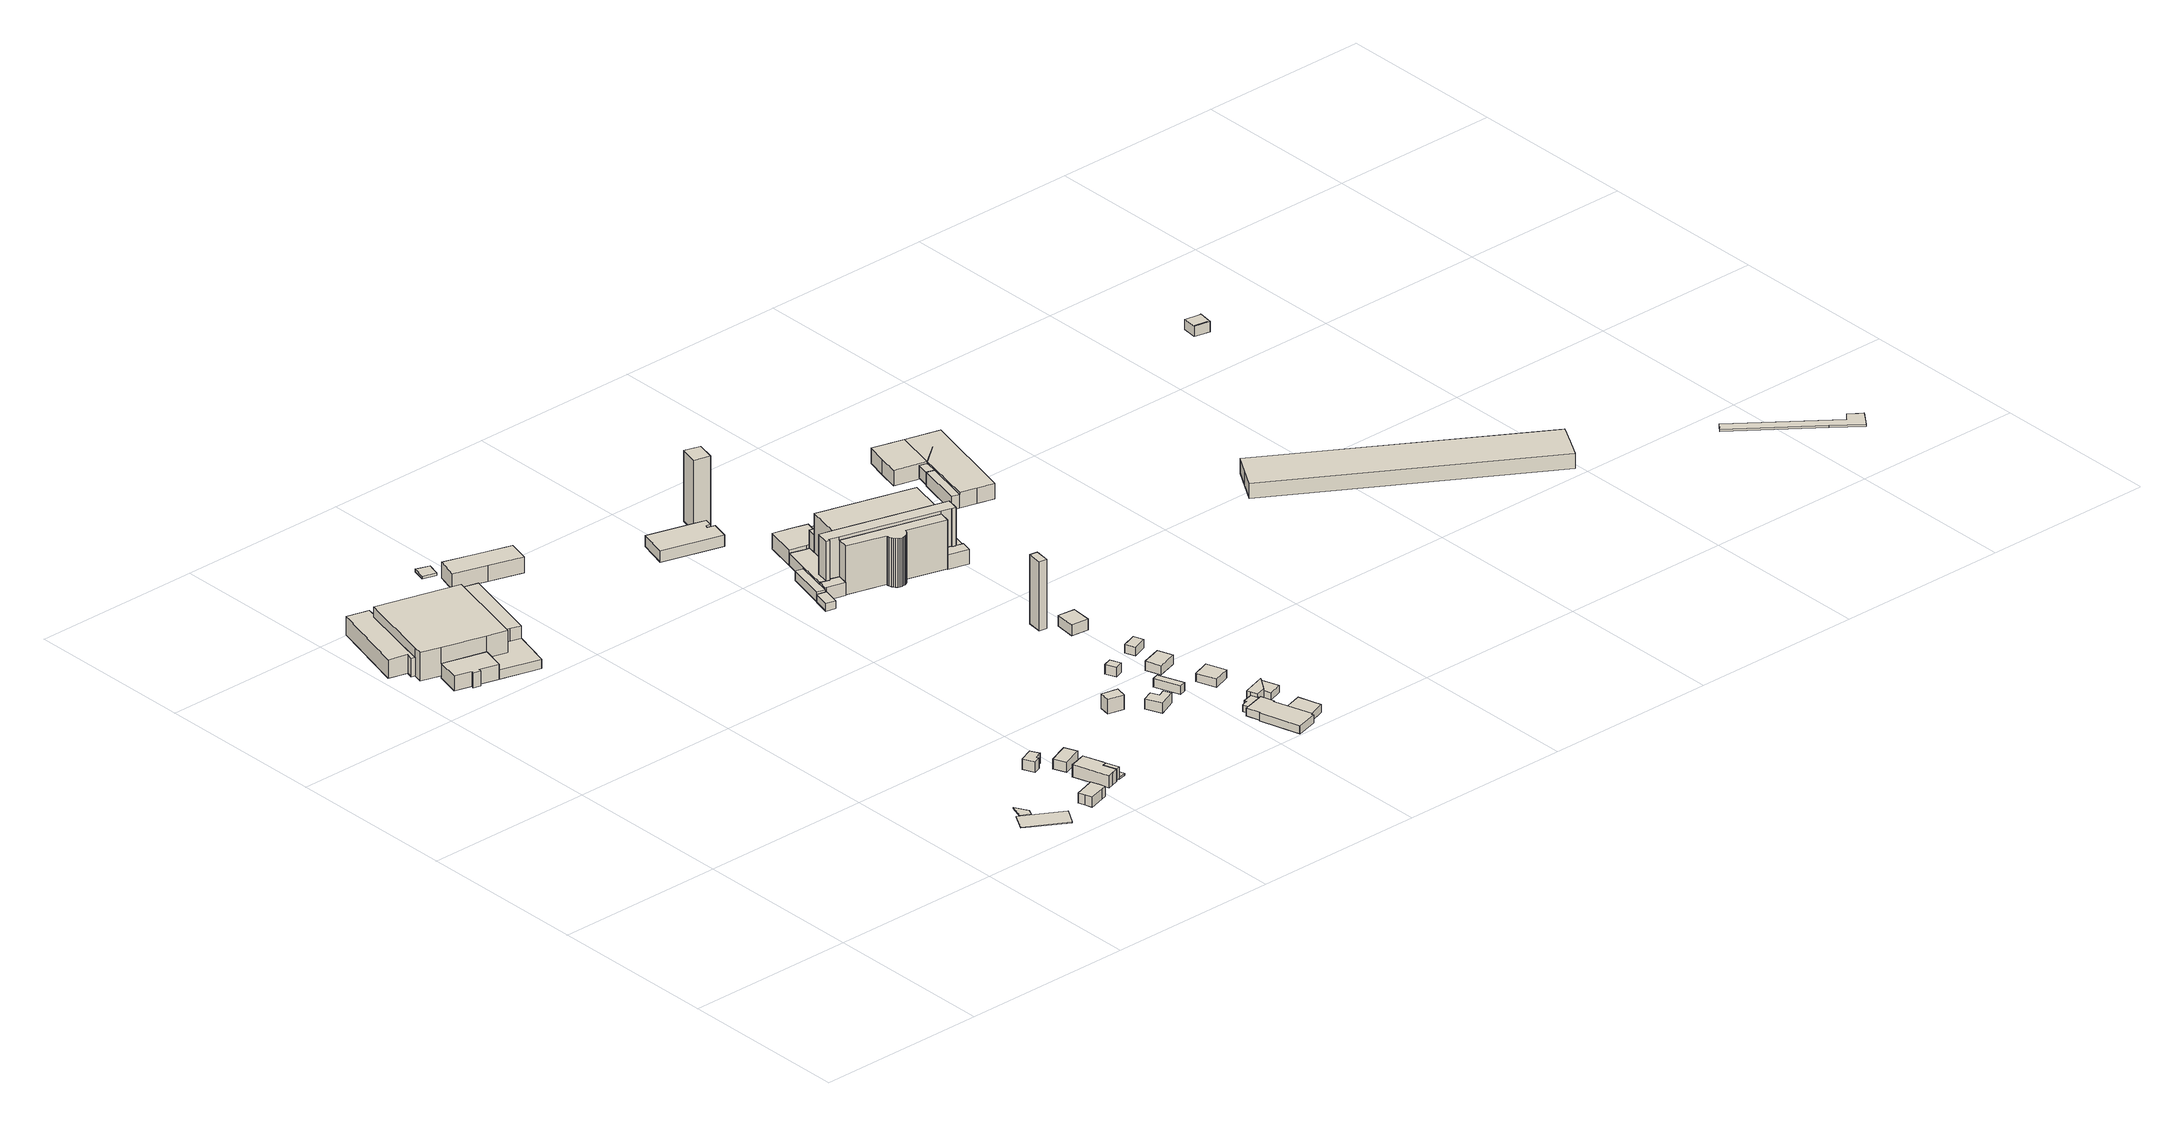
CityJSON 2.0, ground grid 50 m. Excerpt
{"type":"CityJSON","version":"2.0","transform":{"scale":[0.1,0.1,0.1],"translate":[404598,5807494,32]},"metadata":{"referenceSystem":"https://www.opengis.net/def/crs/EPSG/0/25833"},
"CityObjects":{
"building1":{"type":"Building","attributes":{"Gemeindeschluessel":"11000009","function":"31001_1010"},"address":[{"country":"Germany","locality":"Berlin","thoroughfareNumber":"267, 267A, 269, 271, 271A","thoroughfareName":"Regattastraße"}],"children":["building1-1","building1-2","building1-3","building1-4"]},
"building1-1":{"type":"BuildingPart","attributes":{"BezugspunktDach":"2200","measuredHeight":8.45,"storeysAboveGround":2},"parents":["building1"],"geometry":[{"type":"MultiSurface","lod":"1","boundaries":[[[0,1,2,3,4,5,6,7,8,9]],[[10,11,12,13,14,15,16,17,18,19]],[[10,19,9,8]],[[11,10,11,20,21,22,8,7]],[[23,24,20,11,12,11,7,6]],[[13,12,6,5]],[[25,26,27,28,5,4]],[[29,26,4,3]],[[16,15,3,2]],[[17,16,2,1]],[[30,31,1,0]],[[19,18,0,9]],[[22,21,20,11,10]],[[12,11,20,24,23]],[[14,13,28,27,26,25]],[[15,14,26,29]],[[32,18,17,31,30]]]}]},
"building1-2":{"type":"BuildingPart","attributes":{"BezugspunktDach":"2200","measuredHeight":5.98,"storeysAboveGround":2},"parents":["building1"],"geometry":[{"type":"Solid","lod":"1","boundaries":[[[[33,34,35,36,37,27,26,29]],[[14,13,38,39,40,41,42,15]],[[15,29,15,14]],[[13,14,13,27]],[[38,13,27,37]],[[39,38,37,36]],[[40,39,36,35]],[[41,40,35,34]],[[42,41,34,33]],[[15,42,33,29]],[[14,15,29,26]],[[26,27,13,14]]]]}]},
"building1-3":{"type":"BuildingPart","attributes":{"BezugspunktDach":"2200","measuredHeight":5.51,"storeysAboveGround":2},"parents":["building1"],"geometry":[{"type":"Solid","lod":"1","boundaries":[[[[43,44,21,20,24,45,46,47]],[[48,49,12,11,10,50,51,52]],[[48,52,47,46]],[[49,48,46,45]],[[12,49,45,24]],[[50,10,21,44]],[[51,50,44,43]],[[52,51,43,47]],[[11,12,24,20]],[[10,11,20,21]]]]}]},
"building1-4":{"type":"BuildingPart","attributes":{"BezugspunktDach":"2200","measuredHeight":4.33,"storeysAboveGround":2},"parents":["building1"],"geometry":[{"type":"MultiSurface","lod":"1","boundaries":[[[53,54,55,56,57,31,30,58]],[[59,60,61,62,63,64,65,66]],[[59,66,58,30]],[[60,59,67,18,17]],[[61,60,31,57]],[[62,61,57,56]],[[63,62,56,55]],[[64,63,55,54]],[[65,64,54,53]],[[66,65,53,58]],[[17,18,67,30,31]]]}]},
"building2":{"type":"Building","attributes":{"Gemeindeschluessel":"11000009","BezugspunktDach":"2200","function":"51009_1610","measuredHeight":2.78,"storeysAboveGround":0},"address":[{"country":"Germany","locality":"Berlin"}],"geometry":[{"type":"Solid","lod":"1","boundaries":[[[[68,69,70,71,72,73]],[[60,74,75,76,77,61]],[[60,61,73,72]],[[74,60,72,71]],[[75,74,71,70]],[[76,75,70,69]],[[77,76,69,68]],[[61,77,68,73]]]]}]},
"building3":{"type":"Building","attributes":{"Gemeindeschluessel":"11000009","BezugspunktDach":"2200","function":"31001_2000","measuredHeight":0.15,"storeysAboveGround":1},"address":[{"country":"Germany","locality":"Berlin","thoroughfareNumber":"262 (1)","thoroughfareName":"Regattastraße"}],"geometry":[{"type":"Solid","lod":"1","boundaries":[[[[78,79,80,81]],[[82,83,84,85]],[[82,85,81,80]],[[83,82,80,79]],[[84,83,79,78]],[[85,84,78,81]]]]}]},
"building4":{"type":"Building","attributes":{"Gemeindeschluessel":"11000009","BezugspunktDach":"2200","function":"31001_2000","measuredHeight":0.298,"storeysAboveGround":1},"address":[{"country":"Germany","locality":"Berlin","thoroughfareNumber":"262 (3)","thoroughfareName":"Regattastraße"}],"geometry":[{"type":"Solid","lod":"1","boundaries":[[[[86,87,88,89]],[[90,91,92,93]],[[90,93,89,88]],[[91,90,88,87]],[[92,91,87,86]],[[93,92,86,89]]]]}]},
"building5":{"type":"Building","attributes":{"Gemeindeschluessel":"11000009","BezugspunktDach":"2200","function":"31001_1312","measuredHeight":3.33,"storeysAboveGround":1},"address":[{"country":"Germany","locality":"Berlin","thoroughfareNumber":"262 (25)","thoroughfareName":"Regattastraße"}],"geometry":[{"type":"Solid","lod":"1","boundaries":[[[[94,95,96,97,98,99,100]],[[101,102,103,104,105,106,107]],[[101,107,100,99]],[[102,101,99,98]],[[103,102,98,97]],[[104,103,97,96]],[[105,104,96,95]],[[106,105,95,94]],[[107,106,94,100]]]]}]},
"building6":{"type":"Building","attributes":{"Gemeindeschluessel":"11000009","BezugspunktDach":"2200","function":"31001_2000","measuredHeight":3.13,"storeysAboveGround":1},"address":[{"country":"Germany","locality":"Berlin","thoroughfareNumber":"278 (4)","thoroughfareName":"Regattastraße"}],"geometry":[{"type":"Solid","lod":"1","boundaries":[[[[108,109,110,111,112,113]],[[114,115,116,117,118,119]],[[114,119,113,112]],[[115,114,112,111]],[[116,115,111,110]],[[117,116,110,109]],[[118,117,109,108]],[[119,118,108,113]]]]}]},
"building7":{"type":"Building","attributes":{"Gemeindeschluessel":"11000009","BezugspunktDach":"2200","function":"31001_2000","measuredHeight":0.791,"storeysAboveGround":1},"address":[{"country":"Germany","locality":"Berlin","thoroughfareNumber":"273 (1)","thoroughfareName":"Regattastraße"}],"geometry":[{"type":"Solid","lod":"1","boundaries":[[[[120,121,122,123]],[[124,125,126,127]],[[124,127,123,122]],[[125,124,122,121]],[[126,125,121,120]],[[127,126,120,123]]]]}]},
"building8":{"type":"Building","attributes":{"Gemeindeschluessel":"11000009","function":"31001_1312"},"address":[{"country":"Germany","locality":"Berlin","thoroughfareNumber":"262","thoroughfareName":"Regattastraße"}],"children":["building8-1","building8-2"]},
"building8-1":{"type":"BuildingPart","attributes":{"BezugspunktDach":"2200","measuredHeight":3.82,"storeysAboveGround":1},"parents":["building8"],"geometry":[{"type":"Solid","lod":"1","boundaries":[[[[128,129,130,131,132,133,134,135,136]],[[137,138,139,140,141,142,143,144,145]],[[137,145,136,135]],[[138,137,135,134]],[[139,138,134,133]],[[140,139,133,132]],[[141,140,132,131]],[[142,141,131,130]],[[143,142,130,129]],[[144,143,129,128]],[[145,144,128,136]]]]}]},
"building8-2":{"type":"BuildingPart","attributes":{"BezugspunktDach":"2200","measuredHeight":0.597,"storeysAboveGround":1},"parents":["building8"],"geometry":[{"type":"Solid","lod":"1","boundaries":[[[[146,147,148,149,150]],[[151,152,153,140,139]],[[151,139,150,149]],[[152,151,149,148]],[[153,152,148,147]],[[140,153,147,146]],[[139,140,146,150]]]]}]},
"building9":{"type":"Building","attributes":{"Gemeindeschluessel":"11000009","BezugspunktDach":"2200","function":"51009_1610","measuredHeight":3.38,"storeysAboveGround":0},"address":[{"country":"Germany","locality":"Berlin"}],"geometry":[{"type":"Solid","lod":"1","boundaries":[[[[154,155,156,157]],[[158,159,160,161]],[[158,161,157,156]],[[159,158,156,155]],[[160,159,155,154]],[[161,160,154,157]]]]}]},
"building10":{"type":"Building","attributes":{"Gemeindeschluessel":"11000009","BezugspunktDach":"2200","function":"31001_1312","measuredHeight":2.9,"storeysAboveGround":1},"address":[{"country":"Germany","locality":"Berlin","thoroughfareNumber":"262 (24)","thoroughfareName":"Regattastraße"}],"geometry":[{"type":"Solid","lod":"1","boundaries":[[[[162,163,164,165]],[[166,167,168,169]],[[166,169,165,164]],[[167,166,164,163]],[[168,167,163,162]],[[169,168,162,165]]]]}]},
"building11":{"type":"Building","attributes":{"Gemeindeschluessel":"11000009","BezugspunktDach":"2200","function":"31001_2000","measuredHeight":6.42,"storeysAboveGround":1},"address":[{"country":"Germany","locality":"Berlin","thoroughfareNumber":"273","thoroughfareName":"Regattastraße"}],"geometry":[{"type":"Solid","lod":"1","boundaries":[[[[170,171,172,173,174,175]],[[176,177,178,179,180,181]],[[176,181,175,174]],[[177,176,174,173]],[[178,177,173,172]],[[179,178,172,171]],[[180,179,171,170]],[[181,180,170,175]]]]}]},
"building12":{"type":"Building","attributes":{"Gemeindeschluessel":"11000009","BezugspunktDach":"2200","function":"31001_2000","measuredHeight":4.36,"storeysAboveGround":1},"address":[{"country":"Germany","locality":"Berlin","thoroughfareNumber":"262 (23)","thoroughfareName":"Regattastraße"}],"geometry":[{"type":"Solid","lod":"1","boundaries":[[[[182,183,184,185]],[[186,187,188,189]],[[186,189,185,184]],[[187,186,184,183]],[[188,187,183,182]],[[189,188,182,185]]]]}]},
"building13":{"type":"Building","attributes":{"Gemeindeschluessel":"11000009","BezugspunktDach":"2200","function":"31001_1010","measuredHeight":2.33,"storeysAboveGround":1},"address":[{"country":"Germany","locality":"Berlin","thoroughfareNumber":"277 (2)","thoroughfareName":"Regattastraße"}],"geometry":[{"type":"Solid","lod":"1","boundaries":[[[[190,191,192,193,194]],[[195,196,197,198,199]],[[195,199,194,193]],[[196,195,193,192]],[[197,196,192,191]],[[198,197,191,190]],[[199,198,190,194]]]]}]},
"building14":{"type":"Building","attributes":{"Gemeindeschluessel":"11000009","BezugspunktDach":"2200","function":"31001_1312","measuredHeight":3,"storeysAboveGround":1},"address":[{"country":"Germany","locality":"Berlin","thoroughfareNumber":"262 (22)","thoroughfareName":"Regattastraße"}],"geometry":[{"type":"Solid","lod":"1","boundaries":[[[[200,201,202,203,204,205]],[[206,207,208,209,210,211]],[[206,211,205,204]],[[207,206,204,203]],[[208,207,203,202]],[[209,208,202,201]],[[210,209,201,200]],[[211,210,200,205]]]]}]},
"building15":{"type":"Building","attributes":{"Gemeindeschluessel":"11000009","BezugspunktDach":"2200","function":"51009_1610","measuredHeight":3.64,"storeysAboveGround":0},"address":[{"country":"Germany","locality":"Berlin"}],"geometry":[{"type":"Solid","lod":"1","boundaries":[[[[212,213,214,215]],[[216,217,218,219]],[[216,219,215,214]],[[217,216,214,213]],[[218,217,213,212]],[[219,218,212,215]]]]}]},
"building16":{"type":"Building","attributes":{"Gemeindeschluessel":"11000009","BezugspunktDach":"2200","function":"31001_2000","measuredHeight":3.31,"storeysAboveGround":1},"address":[{"country":"Germany","locality":"Berlin","thoroughfareNumber":"277 (4)","thoroughfareName":"Regattastraße"}],"geometry":[{"type":"Solid","lod":"1","boundaries":[[[[220,221,222,223,224,225,226,227,228]],[[229,230,231,232,233,234,235,236,237]],[[229,237,228,227]],[[230,229,227,226]],[[231,230,226,225]],[[232,231,225,224]],[[233,232,224,223]],[[234,233,223,222]],[[235,234,222,221]],[[236,235,221,220]],[[237,236,220,228]]]]}]},
"building17":{"type":"Building","attributes":{"Gemeindeschluessel":"11000009","BezugspunktDach":"2200","function":"31001_2000","measuredHeight":2.79,"storeysAboveGround":1},"address":[{"country":"Germany","locality":"Berlin","thoroughfareNumber":"278 (2)","thoroughfareName":"Regattastraße"}],"geometry":[{"type":"Solid","lod":"1","boundaries":[[[[238,239,240,241]],[[242,243,244,245]],[[242,245,241,240]],[[243,242,240,239]],[[244,243,239,238]],[[245,244,238,241]]]]}]},
"building18":{"type":"Building","attributes":{"Gemeindeschluessel":"11000009","BezugspunktDach":"2200","function":"31001_2000","measuredHeight":2.52,"storeysAboveGround":1},"address":[{"country":"Germany","locality":"Berlin","thoroughfareNumber":"272 (7)","thoroughfareName":"Regattastraße"}],"geometry":[{"type":"Solid","lod":"1","boundaries":[[[[246,247,248,249]],[[250,251,252,253]],[[250,253,249,248]],[[251,250,248,247]],[[252,251,247,246]],[[253,252,246,249]]]]}]},
"building19":{"type":"Building","attributes":{"Gemeindeschluessel":"11000009","function":"31001_2000"},"address":[{"country":"Germany","locality":"Berlin","thoroughfareNumber":"272 (11)","thoroughfareName":"Regattastraße"}],"children":["building19-1","building19-2","building19-3"]},
"building19-1":{"type":"BuildingPart","attributes":{"BezugspunktDach":"2200","measuredHeight":2.81,"storeysAboveGround":1},"parents":["building19"],"geometry":[{"type":"MultiSurface","lod":"1","boundaries":[[[254,255,256,257,258,259,260,261,262,263,264,265,266,267]],[[268,269,270,271,272,273,274,275,276,277,278,279,280,281]],[[268,281,267,266]],[[282,283,266,265]],[[270,284,282,269,265,264]],[[271,270,264,263]],[[272,271,263,262]],[[273,272,262,261]],[[261,285,261,260]],[[275,274,260,259]],[[276,275,259,258]],[[277,276,258,257]],[[278,277,257,256]],[[279,278,256,255]],[[280,279,255,254]],[[281,280,254,267]],[[269,268,283,282]],[[269,282,284,270]],[[274,273,285,261,260]]]}]},
"building19-2":{"type":"BuildingPart","attributes":{"BezugspunktDach":"2200","measuredHeight":2.34,"storeysAboveGround":1},"parents":["building19"],"geometry":[{"type":"Solid","lod":"1","boundaries":[[[[260,286,287,288,261]],[[289,290,291,274,273]],[[289,273,261,288]],[[290,289,288,287]],[[291,290,287,286]],[[274,291,286,260]],[[273,274,260,261]]]]}]},
"building19-3":{"type":"BuildingPart","attributes":{"BezugspunktDach":"2200","measuredHeight":2.09,"storeysAboveGround":1},"parents":["building19"],"geometry":[{"type":"MultiSurface","lod":"1","boundaries":[[[283,284,292,293,294,295,296,297]],[[298,299,300,301,302,270,268,303]],[[298,303,297,296]],[[299,298,296,295]],[[300,299,295,294]],[[301,300,294,293]],[[302,301,293,292]],[[270,302,292,284]],[[303,268,283,297]],[[268,269,282,283]],[[270,284,282,269]]]}]},
"building20":{"type":"Building","attributes":{"Gemeindeschluessel":"11000009","BezugspunktDach":"2200","function":"31001_2000","measuredHeight":21.05,"storeysAboveGround":1},"address":[{"country":"Germany","locality":"Berlin","thoroughfareNumber":"277 (5)","thoroughfareName":"Regattastraße"}],"geometry":[{"type":"Solid","lod":"1","boundaries":[[[[304,305,306,307]],[[308,309,310,311]],[[308,311,307,306]],[[309,308,306,305]],[[310,309,305,304]],[[311,310,304,307]]]]}]},
"building21":{"type":"Building","attributes":{"Gemeindeschluessel":"11000009","BezugspunktDach":"2200","function":"31001_1312","measuredHeight":2.65,"storeysAboveGround":1},"address":[{"country":"Germany","locality":"Berlin","thoroughfareNumber":"272 (6)","thoroughfareName":"Regattastraße"}],"geometry":[{"type":"Solid","lod":"1","boundaries":[[[[312,313,314,315]],[[316,317,318,319]],[[316,319,315,314]],[[317,316,314,313]],[[318,317,313,312]],[[319,318,312,315]]]]}]},
"building22":{"type":"Building","attributes":{"Gemeindeschluessel":"11000009","BezugspunktDach":"2200","function":"31001_1312","measuredHeight":2.53,"storeysAboveGround":1},"address":[{"country":"Germany","locality":"Berlin","thoroughfareNumber":"272 (8)","thoroughfareName":"Regattastraße"}],"geometry":[{"type":"Solid","lod":"1","boundaries":[[[[320,321,322,323]],[[324,325,326,327]],[[324,327,323,322]],[[325,324,322,321]],[[326,325,321,320]],[[327,326,320,323]]]]}]},
"building23":{"type":"Building","attributes":{"Gemeindeschluessel":"11000009","BezugspunktDach":"2200","function":"31001_2000","measuredHeight":20.43,"storeysAboveGround":1},"address":[{"country":"Germany","locality":"Berlin","thoroughfareNumber":"278 (1)","thoroughfareName":"Regattastraße"}],"geometry":[{"type":"Solid","lod":"1","boundaries":[[[[328,329,330,331]],[[332,333,334,335]],[[332,335,331,330]],[[333,332,330,329]],[[334,333,329,328]],[[335,334,328,331]]]]}]},
"building24":{"type":"Building","attributes":{"Gemeindeschluessel":"11000009","function":"31001_1312"},"address":[{"country":"Germany","locality":"Berlin","thoroughfareNumber":"272 (9)","thoroughfareName":"Regattastraße"}],"children":["building24-1","building24-2"]},
"building24-1":{"type":"BuildingPart","attributes":{"BezugspunktDach":"2200","measuredHeight":2.68,"storeysAboveGround":1},"parents":["building24"],"geometry":[{"type":"MultiSurface","lod":"1","boundaries":[[[336,337,338,339,340]],[[341,342,343,344,345]],[[341,345,340,339]],[[342,346,347,339,338]],[[343,342,338,337]],[[344,343,337,336]],[[345,344,336,340]],[[341,347,346,342]]]}]},
"building24-2":{"type":"BuildingPart","attributes":{"BezugspunktDach":"2200","measuredHeight":2.19,"storeysAboveGround":1},"parents":["building24"],"geometry":[{"type":"Solid","lod":"1","boundaries":[[[[348,349,347,346]],[[341,350,351,342]],[[350,341,347,349]],[[351,350,349,348]],[[342,351,348,346]],[[346,347,341,342]]]]}]},
"building25":{"type":"Building","attributes":{"Gemeindeschluessel":"11000009","BezugspunktDach":"2200","function":"31001_2000","measuredHeight":2.52,"storeysAboveGround":1},"address":[{"country":"Germany","locality":"Berlin","thoroughfareNumber":"278 (3)","thoroughfareName":"Regattastraße"}],"geometry":[{"type":"Solid","lod":"1","boundaries":[[[[352,353,354,355]],[[356,357,358,359]],[[356,359,355,354]],[[357,356,354,353]],[[358,357,353,352]],[[359,358,352,355]]]]}]},
"building26":{"type":"Building","attributes":{"Gemeindeschluessel":"11000009","BezugspunktDach":"2200","function":"31001_1312","measuredHeight":3.18,"storeysAboveGround":1},"address":[{"country":"Germany","locality":"Berlin","thoroughfareNumber":"278","thoroughfareName":"Regattastraße"}],"geometry":[{"type":"Solid","lod":"1","boundaries":[[[[360,361,362,363]],[[364,365,366,367]],[[364,367,363,362]],[[365,364,362,361]],[[366,365,361,360]],[[367,366,360,363]]]]}]},
"building27":{"type":"Building","attributes":{"Gemeindeschluessel":"11000009","function":"31001_1010"},"address":[{"country":"Germany","locality":"Berlin","thoroughfareNumber":"277","thoroughfareName":"Regattastraße"}],"children":["building27-1","building27-2","building27-3","building27-4","building27-5","building27-6","building27-7","building27-8","building27-9","building27-10","building27-11","building27-12","building27-13","building27-14"]},
"building27-1":{"type":"BuildingPart","attributes":{"BezugspunktDach":"2200","measuredHeight":15.36,"storeysAboveGround":4},"parents":["building27"],"geometry":[{"type":"MultiSurface","lod":"1","boundaries":[[[368,369,370,371,372,373,374,375,376,377,378,379]],[[380,381,382,383,384,385,386,387,388,389,390,391]],[[380,392,393,391,379,378]],[[394,392,378,377]],[[382,395,396,397,377,376]],[[398,399,376,375]],[[400,398,375,374]],[[401,402,403,374,373]],[[404,402,405,373,372]],[[406,404,372,371]],[[407,408,371,370]],[[389,409,410,411,370,369]],[[390,412,409,369,368]],[[413,412,368,379]],[[391,393,392,380]],[[414,381,380,392,394]],[[381,397,396,395,382]],[[383,382,399,398]],[[384,383,398,400]],[[385,384,415,403,402,401]],[[416,386,385,405,402,404]],[[417,387,386,404,406]],[[388,387,408,407]],[[388,411,410,409,389]],[[389,418,409,412,390]],[[391,390,419,412,413]]]}]},
"building27-2":{"type":"BuildingPart","attributes":{"BezugspunktDach":"2200","measuredHeight":4.23,"storeysAboveGround":4},"parents":["building27"],"geometry":[{"type":"MultiSurface","lod":"1","boundaries":[[[420,421,403,402,404,406,422]],[[423,424,425,426,427,428,429]],[[423,429,422,430,387]],[[424,423,387,386]],[[425,424,386,385,431]],[[426,425,385,384]],[[432,400,426,403,421]],[[428,427,421,420]],[[429,428,420,422]],[[387,430,422,406]],[[386,387,406,404]],[[431,385,386,404,402]],[[384,385,402,403]],[[433,427,426,400,432]]]}]},
"building27-3":{"type":"BuildingPart","attributes":{"BezugspunktDach":"2200","measuredHeight":3.84,"storeysAboveGround":4},"parents":["building27"],"geometry":[{"type":"MultiSurface","lod":"1","boundaries":[[[398,400,432,434,435,436,399]],[[437,438,439,427,426,440,441]],[[438,437,442,443]],[[427,439,434,432]],[[440,426,384,383,398]],[[441,440,398,383,382,399]],[[437,441,399,436]],[[443,442,444,436,435,445]],[[439,438,435,434]],[[426,427,432,400]],[[400,398,383,384]],[[399,382,383,398]]]}]},
"building27-4":{"type":"BuildingPart","attributes":{"BezugspunktDach":"2200","measuredHeight":5,"storeysAboveGround":4},"parents":["building27"],"geometry":[{"type":"MultiSurface","lod":"1","boundaries":[[[446,447,448,449,450,451,452,453]],[[454,455,456,457,458,439,438,459]],[[454,459,453,460,461]],[[457,456,450,449]],[[458,457,449,448]],[[439,458,448,447]],[[438,439,447,446],[438,435,434,439]],[[459,438,443,460]],[[461,460,453,452]],[[455,454,452,451]],[[456,455,451,450]],[[435,438,439,434]],[[460,443,446,453]]]}]},
"building27-5":{"type":"BuildingPart","attributes":{"BezugspunktDach":"2200","measuredHeight":5.76,"storeysAboveGround":4},"parents":["building27"],"geometry":[{"type":"MultiSurface","lod":"1","boundaries":[[[462,463,464,465,466,467,468,469]],[[470,471,472,473,474,475,476,477]],[[470,477,469,468]],[[471,470,468,467]],[[472,471,467,466]],[[473,478,479,472,466,465]],[[474,473,465,480,481,482]],[[475,474,464,481,483,463]],[[484,485,463,462]],[[486,484,476,462,469]],[[472,479,478,473]],[[463,483,481,464]],[[476,475,485,484]],[[477,476,484,486]]]}]},
"building27-6":{"type":"BuildingPart","attributes":{"BezugspunktDach":"2200","measuredHeight":3.62,"storeysAboveGround":4},"parents":["building27"],"geometry":[{"type":"MultiSurface","lod":"1","boundaries":[[[487,488,489,479,478]],[[472,490,491,492,473]],[[490,472,479,489]],[[492,491,493,494]],[[473,492,487,494,480,478]],[[472,473,478,479]],[[491,490,489,488]],[[494,493,488,487]],[[478,480,494,487]]]}]},
"building27-7":{"type":"BuildingPart","attributes":{"BezugspunktDach":"2200","measuredHeight":3.67,"storeysAboveGround":4},"parents":["building27"],"geometry":[{"type":"MultiSurface","lod":"1","boundaries":[[[393,392,394,495,485,486,496,497]],[[498,477,475,499,500,501,502,503]],[[498,503,497,496]],[[477,498,496,486]],[[499,475,485,483,504]],[[500,499,495,504,505]],[[501,500,394,381,380]],[[502,501,392,380,391]],[[475,476,484,485]],[[486,484,476,477]],[[504,483,485,495]],[[505,504,495,394]],[[380,381,394,392]],[[391,380,392,393]],[[503,502,393,497]]]}]},
"building27-8":{"type":"BuildingPart","attributes":{"BezugspunktDach":"2200","measuredHeight":3.79,"storeysAboveGround":4},"parents":["building27"],"geometry":[{"type":"MultiSurface","lod":"1","boundaries":[[[506,507,410,409,412,413,508,509]],[[503,502,510,511,512,513,514,515]],[[503,515,509,508]],[[502,393,497,503,508,413]],[[510,502,391,390]],[[511,510,412,390,389]],[[512,511,409,389,388]],[[513,512,388,516]],[[514,513,507,506]],[[515,514,506,509]],[[503,497,393,502]],[[390,391,413,412]],[[389,390,412,409]],[[388,389,409,410]],[[516,388,410,507]]]}]},
"building27-9":{"type":"BuildingPart","attributes":{"BezugspunktDach":"2200","measuredHeight":8.37,"storeysAboveGround":4},"parents":["building27"],"geometry":[{"type":"MultiSurface","lod":"1","boundaries":[[[517,518,519,520,521,522,523,524]],[[481,480,494,493,525,526,527,528]],[[494,487,478,480,522,521]],[[488,487,521,520]],[[529,530,531,532,520,519]],[[533,530,519,518]],[[481,528,524,523]],[[480,478,487,494]],[[534,493,494,487,488]],[[525,493,532,531,530,529]],[[526,525,530,533]],[[527,526,518,517]],[[528,527,517,524]]]}]},
"building27-10":{"type":"BuildingPart","attributes":{"BezugspunktDach":"2200","measuredHeight":9.33,"storeysAboveGround":4},"parents":["building27"],"geometry":[{"type":"MultiSurface","lod":"1","boundaries":[[[535,536,537,538]],[[483,481,528,504]],[[485,495,504,538,537]],[[481,464,463,483,537,536]],[[524,523,536,535]],[[528,524,528,504]],[[483,504,495,485]],[[483,463,464,481]],[[528,481,523,524]],[[504,528,524,535,538]]]}]},
"building27-11":{"type":"BuildingPart","attributes":{"BezugspunktDach":"2200","measuredHeight":8.37,"storeysAboveGround":4},"parents":["building27"],"geometry":[{"type":"MultiSurface","lod":"1","boundaries":[[[539,540,541,542,518,517]],[[526,461,460,443,442,527]],[[543,533,544,518,542]],[[460,453,452,542,541]],[[446,453,541,540]],[[436,435,540,539]],[[527,442,527,517]],[[526,527,517,518]],[[461,526,544,533,543]],[[461,545,452,453,460]],[[546,443,460,453,446]],[[399,441,437,436]],[[442,443,435,436]],[[527,442,539,517]]]}]},
"building27-12":{"type":"BuildingPart","attributes":{"BezugspunktDach":"2200","measuredHeight":14.37,"storeysAboveGround":4},"parents":["building27"],"geometry":[{"type":"MultiSurface","lod":"1","boundaries":[[[547,548,549,550,551,552,553,554,555,556,557,558,559,560,561,562,563,408,407,564]],[[388,387,430,565,566,567,568,569,570,571,572,573,574,575,576,577,578,579,580,516]],[[410,507,581,564,407]],[[430,422,406,408,563]],[[565,430,563,562]],[[566,565,562,561]],[[567,566,561,560]],[[568,567,560,559]],[[569,568,559,558]],[[570,569,558,557]],[[571,570,557,556]],[[572,571,556,555]],[[573,572,555,554]],[[574,573,554,553]],[[575,574,553,552]],[[576,575,552,551]],[[577,576,551,550]],[[578,577,550,549]],[[579,578,549,548]],[[580,579,548,547]],[[516,580,547,564]],[[582,388,516,581,507,410]],[[583,387,388,584,407,408]],[[387,585,406,422,430]]]}]},
"building27-13":{"type":"BuildingPart","attributes":{"BezugspunktDach":"2200","measuredHeight":15.79,"storeysAboveGround":4},"parents":["building27"],"geometry":[{"type":"MultiSurface","lod":"1","boundaries":[[[395,586,587,396]],[[504,442,588,505]],[[495,394,396,587]],[[539,517,527,517,524,535,538,587,586]],[[399,436,586,395]],[[505,588,382,381]],[[504,505,394,495]],[[528,524,517,527]],[[528,504,538,535,524]],[[589,442,527,517,539]],[[588,442,436,399]],[[381,382,590,395,396]]]}]},
"building27-14":{"type":"BuildingPart","attributes":{"BezugspunktDach":"2200","measuredHeight":4.84,"storeysAboveGround":4},"parents":["building27"],"geometry":[{"type":"MultiSurface","lod":"1","boundaries":[[[530,533,543,591,592,531]],[[490,456,454,593,594,491]],[[490,491,531,592],[490,489,488,491]],[[456,490,592,591]],[[452,451,450,591,543]],[[593,454,461,526,533]],[[594,593,526,525]],[[491,594,530,525,493]],[[489,490,491,488]],[[454,455,451,452]],[[455,456,450,451]],[[543,533,526,461]],[[525,526,533,530]],[[493,525,530,531]]]}]},
"building28":{"type":"Building","attributes":{"Gemeindeschluessel":"11000009","BezugspunktDach":"2200","function":"51009_1610","measuredHeight":3.65,"storeysAboveGround":0},"address":[{"country":"Germany","locality":"Berlin"}],"geometry":[{"type":"Solid","lod":"1","boundaries":[[[[595,596,597,598]],[[599,600,601,602]],[[599,602,598,597]],[[600,599,597,596]],[[601,600,596,595]],[[602,601,595,598]]]]}]},
"building29":{"type":"Building","attributes":{"Gemeindeschluessel":"11000009","function":"31001_2000"},"address":[{"country":"Germany","locality":"Berlin","thoroughfareNumber":"277 (3)","thoroughfareName":"Regattastraße"}],"children":["building29-1","building29-2","building29-3"]},
"building29-1":{"type":"BuildingPart","attributes":{"BezugspunktDach":"2200","measuredHeight":5.11,"storeysAboveGround":1},"parents":["building29"],"geometry":[{"type":"MultiSurface","lod":"1","boundaries":[[[603,604,605,606,607,608,609]],[[610,611,612,613,614,615,616]],[[617,618,609,608]],[[611,610,608,607]],[[612,611,607,606]],[[613,612,606,605]],[[614,613,605,604]],[[615,614,604,603]],[[616,615,603,609]],[[610,616,618,617]]]}]},
"building29-2":{"type":"BuildingPart","attributes":{"BezugspunktDach":"2200","measuredHeight":5.05,"storeysAboveGround":1},"parents":["building29"],"geometry":[{"type":"Solid","lod":"1","boundaries":[[[[607,619,606,620,621,622]],[[623,624,612,625,611,626]],[[623,626,622,621]],[[624,623,621,620]],[[612,624,620,606]],[[625,612,606,619]],[[611,625,619,607]],[[626,611,607,622]]]]}]},
"building29-3":{"type":"BuildingPart","attributes":{"BezugspunktDach":"2200","measuredHeight":4.04,"storeysAboveGround":1},"parents":["building29"],"geometry":[{"type":"Solid","lod":"1","boundaries":[[[[618,617,627,628]],[[629,610,616,630]],[[629,630,628,627]],[[610,629,627,617]],[[630,616,618,628]],[[617,618,616,610]]]]}]},
"building30":{"type":"Building","attributes":{"Gemeindeschluessel":"11000009","BezugspunktDach":"2200","function":"31001_3210","measuredHeight":5.24,"storeysAboveGround":1},"address":[{"country":"Germany","locality":"Berlin","thoroughfareNumber":"1","thoroughfareName":"Sportpromenade"}],"geometry":[{"type":"Solid","lod":"1","boundaries":[[[[631,632,633,634,635,636]],[[637,638,639,640,641,642]],[[637,642,636,635]],[[638,637,635,634]],[[639,638,634,633]],[[640,639,633,632]],[[641,640,632,631]],[[642,641,631,636]]]]}]},
"building31":{"type":"Building","attributes":{"Gemeindeschluessel":"11000009","BezugspunktDach":"2200","function":"31001_2000","measuredHeight":3,"storeysAboveGround":1},"address":[{"country":"Germany","locality":"Berlin","thoroughfareNumber":"1 (1)","thoroughfareName":"Sportpromenade"}],"geometry":[{"type":"Solid","lod":"1","boundaries":[[[[643,644,645,646,647,648]],[[649,650,651,652,653,654]],[[649,654,648,647]],[[650,649,647,646]],[[651,650,646,645]],[[652,651,645,644]],[[653,652,644,643]],[[654,653,643,648]]]]}]},
"building32":{"type":"Building","attributes":{"Gemeindeschluessel":"11000009","BezugspunktDach":"2200","function":"51009_1610","measuredHeight":3,"storeysAboveGround":0},"address":[{"country":"Germany","locality":"Berlin"}],"geometry":[{"type":"Solid","lod":"1","boundaries":[[[[655,645,646,656]],[[650,651,657,658]],[[650,658,656,646]],[[651,650,646,645]],[[657,651,645,655]],[[658,657,655,656]]]]}]},
"building33":{"type":"Building","attributes":{"Gemeindeschluessel":"11000009","BezugspunktDach":"2200","function":"51009_1610","measuredHeight":0.582,"storeysAboveGround":0},"address":[{"country":"Germany","locality":"Berlin"}],"geometry":[{"type":"Solid","lod":"1","boundaries":[[[[659,660,661,662,663,664,665]],[[666,667,668,669,670,671,672]],[[666,672,665,664]],[[667,666,664,663]],[[668,667,663,662]],[[669,668,662,661]],[[670,669,661,660]],[[671,670,660,659]],[[672,671,659,665]]]]}]}
},
"vertices":[
[113,1663,105],[238,1629,105],[296,1613,105],[309,1660,105],[363,1865,105],[358,1867,105],[126,1929,105],[120,1930,105],[62,1706,105],[55,1679,105],[62,1706,21],[120,1930,21],[126,1929,21],[358,1867,21],[363,1865,21],[309,1660,21],[296,1613,21],[238,1629,21],[113,1663,21],[55,1679,21],[120,1930,76],[62,1706,76],[62,1706,55],[126,1929,53],[126,1929,76],[363,1865,49],[363,1865,77],[358,1867,77],[358,1867,49],[309,1660,77],[113,1663,58],[238,1629,58],[113,1663,41],
[339,1652,77],[369,1643,77],[431,1876,77],[401,1884,77],[365,1893,77],[365,1893,21],[401,1884,21],[431,1876,21],[369,1643,21],[339,1652,21],
[58,1729,76],[52,1709,76],[133,1961,76],[69,1978,76],[3,1744,76],[69,1978,21],[133,1961,21],[52,1709,21],[58,1729,21],[3,1744,21],
[144,1580,58],[141,1571,58],[162,1566,58],[164,1575,58],[219,1560,58],[94,1593,58],[113,1663,14],[238,1629,14],[219,1560,14],[164,1575,14],[162,1566,14],[141,1571,14],[144,1580,14],[94,1593,14],[113,1663,29],
[336,1528,41],[369,1643,41],[309,1660,41],[296,1613,41],[238,1629,41],[219,1560,41],[296,1613,14],[309,1660,14],[369,1643,14],[336,1528,14],
[825,43,17],[855,93,17],[738,161,17],[709,112,17],[738,161,15],[855,93,15],[825,43,15],[709,112,15],
[776,146,15],[784,163,15],[764,202,15],[749,160,15],[764,202,12],[784,163,12],[776,146,12],[749,160,12],
[909,87,45],[915,67,45],[962,82,45],[976,86,45],[970,106,45],[963,127,45],[902,107,45],[963,127,15],[970,106,15],[976,86,15],[962,82,15],[915,67,15],[909,87,15],[902,107,15],
[927,299,43],[947,307,43],[944,315,43],[966,324,43],[953,350,43],[913,333,43],[953,350,12],[966,324,12],[944,315,12],[947,307,12],[927,299,12],[913,333,12],
[450,2056,21],[461,2094,21],[422,2107,21],[411,2069,21],[422,2107,13],[461,2094,13],[450,2056,13],[411,2069,13],
[1014,113,49],[1032,119,49],[1050,125,49],[1038,163,49],[1051,167,49],[1049,175,49],[1031,233,49],[1000,223,49],[982,218,49],[1000,223,13],[1031,233,13],[1049,175,13],[1051,167,13],[1038,163,13],[1050,125,13],[1032,119,13],[1014,113,13],[982,218,13],
[1051,167,19],[1063,129,19],[1086,135,19],[1071,181,19],[1049,175,19],[1071,181,13],[1086,135,13],[1063,129,13],
[1050,125,50],[1063,129,50],[1051,167,50],[1038,163,50],[1051,167,16],[1063,129,16],[1050,125,16],[1038,163,16],
[990,248,39],[1049,272,39],[1034,309,39],[975,285,39],[1034,309,10],[1049,272,10],[990,248,10],[975,285,10],
[520,1937,68],[617,1908,68],[634,1970,68],[538,2000,68],[442,2029,68],[423,1967,68],[442,2029,21],[538,2000,21],[634,1970,21],[617,1908,21],[520,1937,21],[423,1967,21],
[1313,390,51],[1320,422,51],[1272,432,51],[1266,400,51],[1272,432,8],[1320,422,8],[1313,390,8],[1266,400,8],
[1088,1241,45],[1100,1290,45],[1097,1291,45],[1073,1297,45],[1060,1248,45],[1073,1297,22],[1097,1291,22],[1100,1290,22],[1088,1241,22],[1060,1248,22],
[1377,314,34],[1429,336,34],[1420,359,34],[1399,350,34],[1389,374,34],[1358,361,34],[1389,374,4],[1399,350,4],[1420,359,4],[1429,336,4],[1377,314,4],[1358,361,4],
[1097,1291,52],[1126,1408,52],[1104,1414,52],[1073,1297,52],[1104,1414,23],[1126,1408,23],[1097,1291,23],[1073,1297,23],
[1087,1666,54],[1101,1718,54],[1079,1724,54],[1082,1733,54],[1096,1730,54],[1102,1752,54],[1066,1762,54],[935,1799,54],[911,1715,54],[935,1799,21],[1066,1762,21],[1102,1752,21],[1096,1730,21],[1082,1733,21],[1079,1724,21],[1101,1718,21],[1087,1666,21],[911,1715,21],
[1411,528,33],[1435,537,33],[1423,568,33],[1398,558,33],[1423,568,5],[1435,537,5],[1411,528,5],[1398,558,5],
[1474,352,30],[1493,359,30],[1466,434,30],[1447,427,30],[1466,434,5],[1493,359,5],[1474,352,5],[1447,427,5],
[1538,120,28],[1535,119,28],[1568,2,28],[1568,1,28],[1631,19,28],[1629,27,28],[1634,29,28],[1613,99,28],[1601,140,28],[1604,141,28],[1593,179,28],[1558,169,28],[1539,164,28],[1527,161,28],[1539,164,5],[1558,169,5],[1593,179,5],[1604,141,5],[1601,140,5],[1613,99,5],[1634,29,5],[1629,27,5],[1631,19,5],[1568,1,5],[1568,2,5],[1535,119,5],[1538,120,5],[1527,161,5],[1558,169,25],[1539,164,25],[1593,179,25],[1613,99,24],
[1681,46,28],[1674,69,28],[1662,113,28],[1662,113,5],[1674,69,5],[1681,46,5],
[1591,186,25],[1588,185,25],[1581,204,25],[1552,196,25],[1553,189,25],[1534,183,25],[1553,189,5],[1552,196,5],[1581,204,5],[1588,185,5],[1591,186,5],[1534,183,5],
[1126,1763,230],[1140,1817,230],[1095,1830,230],[1080,1776,230],[1095,1830,20],[1140,1817,20],[1126,1763,20],[1080,1776,20],
[1499,456,35],[1558,475,35],[1543,519,35],[1484,500,35],[1543,519,8],[1558,475,8],[1499,456,8],[1484,500,8],
[1559,310,36],[1609,328,36],[1589,385,36],[1539,367,36],[1589,385,11],[1609,328,11],[1559,310,11],[1539,367,11],
[1435,822,215],[1441,865,215],[1419,868,215],[1413,825,215],[1419,868,10],[1441,865,10],[1435,822,10],[1413,825,10],
[1581,204,35],[1588,185,35],[1616,194,35],[1646,239,35],[1577,216,35],[1646,239,9],[1616,194,9],[1588,185,9],[1581,204,9],[1577,216,9],[1616,194,30],[1646,239,30],
[1623,173,30],[1663,187,30],[1663,187,9],[1623,173,9],
[1511,567,36],[1554,583,36],[1544,612,36],[1500,596,36],[1544,612,11],[1554,583,11],[1511,567,11],[1500,596,11],
[1508,745,43],[1514,804,43],[1464,810,43],[1457,751,43],[1464,810,11],[1514,804,11],[1508,745,11],[1457,751,11],
[1132,1313,175],[1133,1318,175],[1161,1310,175],[1443,1235,175],[1471,1227,175],[1471,1224,175],[1482,1221,175],[1491,1258,175],[1453,1268,175],[1171,1345,175],[1132,1355,175],[1122,1316,175],[1132,1355,22],[1171,1345,22],[1453,1268,22],[1491,1258,22],[1482,1221,22],[1471,1224,22],[1471,1227,22],[1443,1235,22],[1161,1310,22],[1133,1318,22],[1132,1313,22],[1122,1316,22],[1132,1355,57],[1122,1316,57],[1171,1345,57],[1453,1268,173],[1171,1345,173],[1171,1345,113],[1491,1258,59],[1453,1268,59],[1482,1221,59],[1471,1224,35],[1471,1224,63],[1482,1221,63],[1471,1227,63],[1471,1224,27],[1443,1235,63],[1161,1310,166],[1443,1235,166],[1133,1318,58],[1161,1310,58],[1161,1310,35],[1132,1313,58],[1122,1316,58],[1171,1345,39],[1482,1221,40],[1471,1227,27],[1443,1235,46],[1133,1318,31],[1132,1313,39],
[1493,1183,63],[1502,1215,63],[1434,1200,63],[1443,1235,20],[1471,1227,20],[1471,1224,20],[1482,1221,20],[1502,1215,20],[1493,1183,20],[1434,1200,20],[1434,1200,22],[1471,1224,41],[1502,1215,59],[1502,1215,42],
[1546,1376,59],[1486,1394,59],[1478,1366,59],[1478,1366,20],[1486,1394,20],[1546,1376,20],[1491,1258,20],[1453,1268,20],[1478,1366,21],[1486,1394,21],[1478,1366,43],[1486,1394,42],
[1486,1394,65],[1546,1376,65],[1558,1422,65],[1570,1467,65],[1478,1492,65],[1466,1447,65],[1457,1415,65],[1454,1403,65],[1457,1415,20],[1466,1447,20],[1478,1492,20],[1570,1467,20],[1558,1422,20],[1454,1403,20],[1454,1403,21],[1457,1415,21],
[1194,1470,67],[1201,1469,67],[1243,1457,67],[1247,1472,67],[1268,1548,67],[1219,1562,67],[1169,1575,67],[1146,1484,67],[1169,1575,20],[1219,1562,20],[1268,1548,20],[1247,1472,20],[1243,1457,20],[1201,1469,20],[1194,1470,20],[1146,1484,20],[1247,1472,57],[1268,1548,57],[1247,1472,21],[1243,1457,21],[1243,1457,49],[1201,1469,21],[1194,1470,57],[1201,1469,57],[1146,1484,57],
[1269,1466,57],[1272,1479,57],[1289,1543,57],[1289,1543,20],[1272,1479,20],[1269,1466,20],[1272,1479,21],[1269,1466,21],
[1195,1443,57],[1126,1408,57],[1105,1322,57],[1126,1408,20],[1195,1443,20],[1171,1345,20],[1132,1355,20],[1122,1316,20],[1105,1322,20],[1195,1443,21],[1171,1345,21],
[1100,1290,58],[1153,1276,58],[1105,1322,58],[1097,1291,58],[1132,1313,20],[1133,1318,20],[1161,1310,20],[1153,1276,20],[1100,1290,20],[1097,1291,20],[1153,1276,22],
[1422,1381,105],[1433,1422,105],[1436,1433,105],[1272,1479,105],[1269,1466,105],[1247,1472,105],[1243,1457,105],[1236,1431,105],[1436,1433,21],[1433,1422,21],[1422,1381,21],[1236,1431,21],[1436,1433,45],[1436,1433,69],[1272,1479,69],[1272,1479,24],[1433,1422,69],[1272,1479,29],
[1236,1431,110],[1243,1457,110],[1201,1469,110],[1195,1443,110],
[1478,1366,105],[1486,1394,105],[1454,1403,105],[1457,1415,105],[1457,1415,69],[1433,1422,32],[1457,1415,52],[1486,1394,62],
[1266,1245,166],[1265,1240,166],[1265,1234,166],[1267,1228,166],[1270,1223,166],[1273,1219,166],[1278,1215,166],[1283,1213,166],[1289,1211,166],[1294,1211,166],[1300,1212,166],[1305,1214,166],[1310,1218,166],[1314,1222,166],[1317,1227,166],[1319,1232,166],[1434,1200,166],[1153,1276,166],[1319,1232,22],[1317,1227,22],[1314,1222,22],[1310,1218,22],[1305,1214,22],[1300,1212,22],[1294,1211,22],[1289,1211,22],[1283,1213,22],[1278,1215,22],[1273,1219,22],[1270,1223,22],[1267,1228,22],[1265,1234,22],[1265,1240,22],[1266,1245,22],[1153,1276,37],[1161,1310,30],[1443,1235,137],[1161,1310,127],[1443,1235,37],
[1478,1366,173],[1195,1443,173],[1453,1268,21],[1478,1366,63],[1453,1268,60],
[1478,1492,69],[1289,1543,69],[1433,1422,20],[1436,1433,20],
[1695,1540,62],[1705,1579,62],[1682,1585,62],[1672,1547,62],[1682,1585,25],[1705,1579,25],[1695,1540,25],[1672,1547,25],
[1710,1395,68],[1759,1382,68],[1836,1674,68],[1736,1700,68],[1705,1579,68],[1695,1540,68],[1661,1407,68],[1695,1540,22],[1705,1579,22],[1736,1700,22],[1836,1674,22],[1759,1382,22],[1710,1395,22],[1661,1407,22],[1695,1540,63],[1661,1407,63],
[1768,1628,68],[1643,1725,68],[1626,1664,68],[1610,1603,68],[1626,1664,22],[1643,1725,22],[1768,1628,22],[1610,1603,22],
[1672,1547,63],[1637,1413,63],[1672,1547,22],[1637,1413,22],
[2962,503,69],[2993,557,69],[3024,612,69],[2309,1056,69],[2275,1001,69],[2241,946,69],[2275,1001,24],[2309,1056,24],[3024,612,24],[2993,557,24],[2962,503,24],[2241,946,24],
[2753,1667,32],[2761,1711,32],[2756,1711,32],[2718,1718,32],[2712,1719,32],[2706,1676,32],[2712,1719,2],[2718,1718,2],[2756,1711,2],[2761,1711,2],[2753,1667,2],[2706,1676,2],
[2748,1672,32],[2711,1678,32],[2748,1672,2],[2711,1678,2],
[3585,226,28],[3659,167,28],[3693,214,28],[3657,241,28],[3639,220,28],[3381,421,28],[3363,398,28],[3381,421,22],[3639,220,22],[3657,241,22],[3693,214,22],[3659,167,22],[3585,226,22],[3363,398,22]
]}
